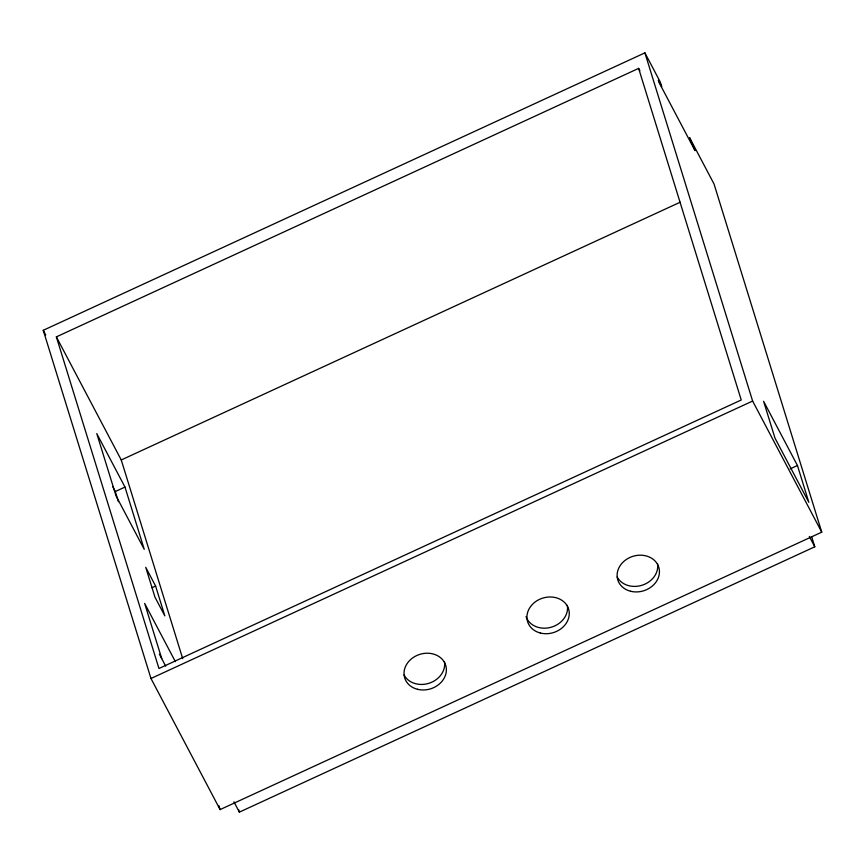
<?xml version="1.0" encoding="UTF-8"?>
<svg xmlns="http://www.w3.org/2000/svg" width="865" height="865" viewBox="0 0 865 865"><rect width="100%" height="100%" fill="white"/><g stroke="black" fill="none" stroke-linecap="round" stroke-linejoin="round"><path stroke-width="1.3" d="M43.25 330.3L644.901 52.862L660.319 82.099L661.714 86.619L658.33 80.196L658.979 82.316L695.017 150.651L689.578 137.6L714.025 183.975L821.75 532.159L220.099 809.597L150.975 678.484L43.25 330.3L45.715 334.982M638.63 68.378L741.229 399.998L158.955 668.504L56.355 336.874L638.63 68.378L639.895 70.768M182.72 658.676L121.251 459.964L680.236 202.194M118.44 501.7L115.294 491.536L124.982 487.071L96.761 433.56L116.029 495.829L144.239 549.34L124.982 487.071M151.948 587.703L155.592 586.027L145.72 567.289L154.954 597.131L164.826 615.869L155.592 586.027M150.975 678.484L752.626 401.046L644.901 52.862M790.188 468.862L797.454 465.511L763.6 401.295L774.997 438.144L808.851 502.36L797.454 465.511M233.928 801.812L239.367 812.138L814.787 546.799L811.597 536.473M752.626 401.046L821.75 532.159M809.348 536.473L814.787 546.799M56.355 336.874L121.251 459.964M112.785 486.779L115.294 491.536M175.379 661.66L144.65 603.392L161.755 658.654M159.419 654.232L165.691 666.126M238.567 809.554L239.367 812.138M218.899 805.726L220.099 809.597M657.508 563.537A21.452 18.057 -17.2 0 1 642.436 585.118A21.452 18.057 -17.2 0 1 617.167 576.977M567.332 605.327A21.452 18.057 -17.2 0 1 550.908 627.309A21.452 18.057 -17.2 0 1 526.039 616.594M444.426 661.584A21.452 18.057 -17.2 0 1 429.354 683.155A21.452 18.057 -17.2 0 1 404.085 675.024M630.542 591.238A21.452 18.057 -17.2 0 0 659.216 569.062A21.452 18.057 -17.2 0 0 625.081 560.369A21.452 18.057 -17.2 0 0 630.542 591.238M540.365 633.029A21.452 18.057 -17.2 0 0 569.04 610.852A21.452 18.057 -17.2 0 0 534.905 602.159A21.452 18.057 -17.2 0 0 540.365 633.029M417.471 689.286A21.452 18.057 -17.2 0 0 446.145 667.11A21.452 18.057 -17.2 0 0 412 658.406A21.452 18.057 -17.2 0 0 417.471 689.286"/></g></svg>
